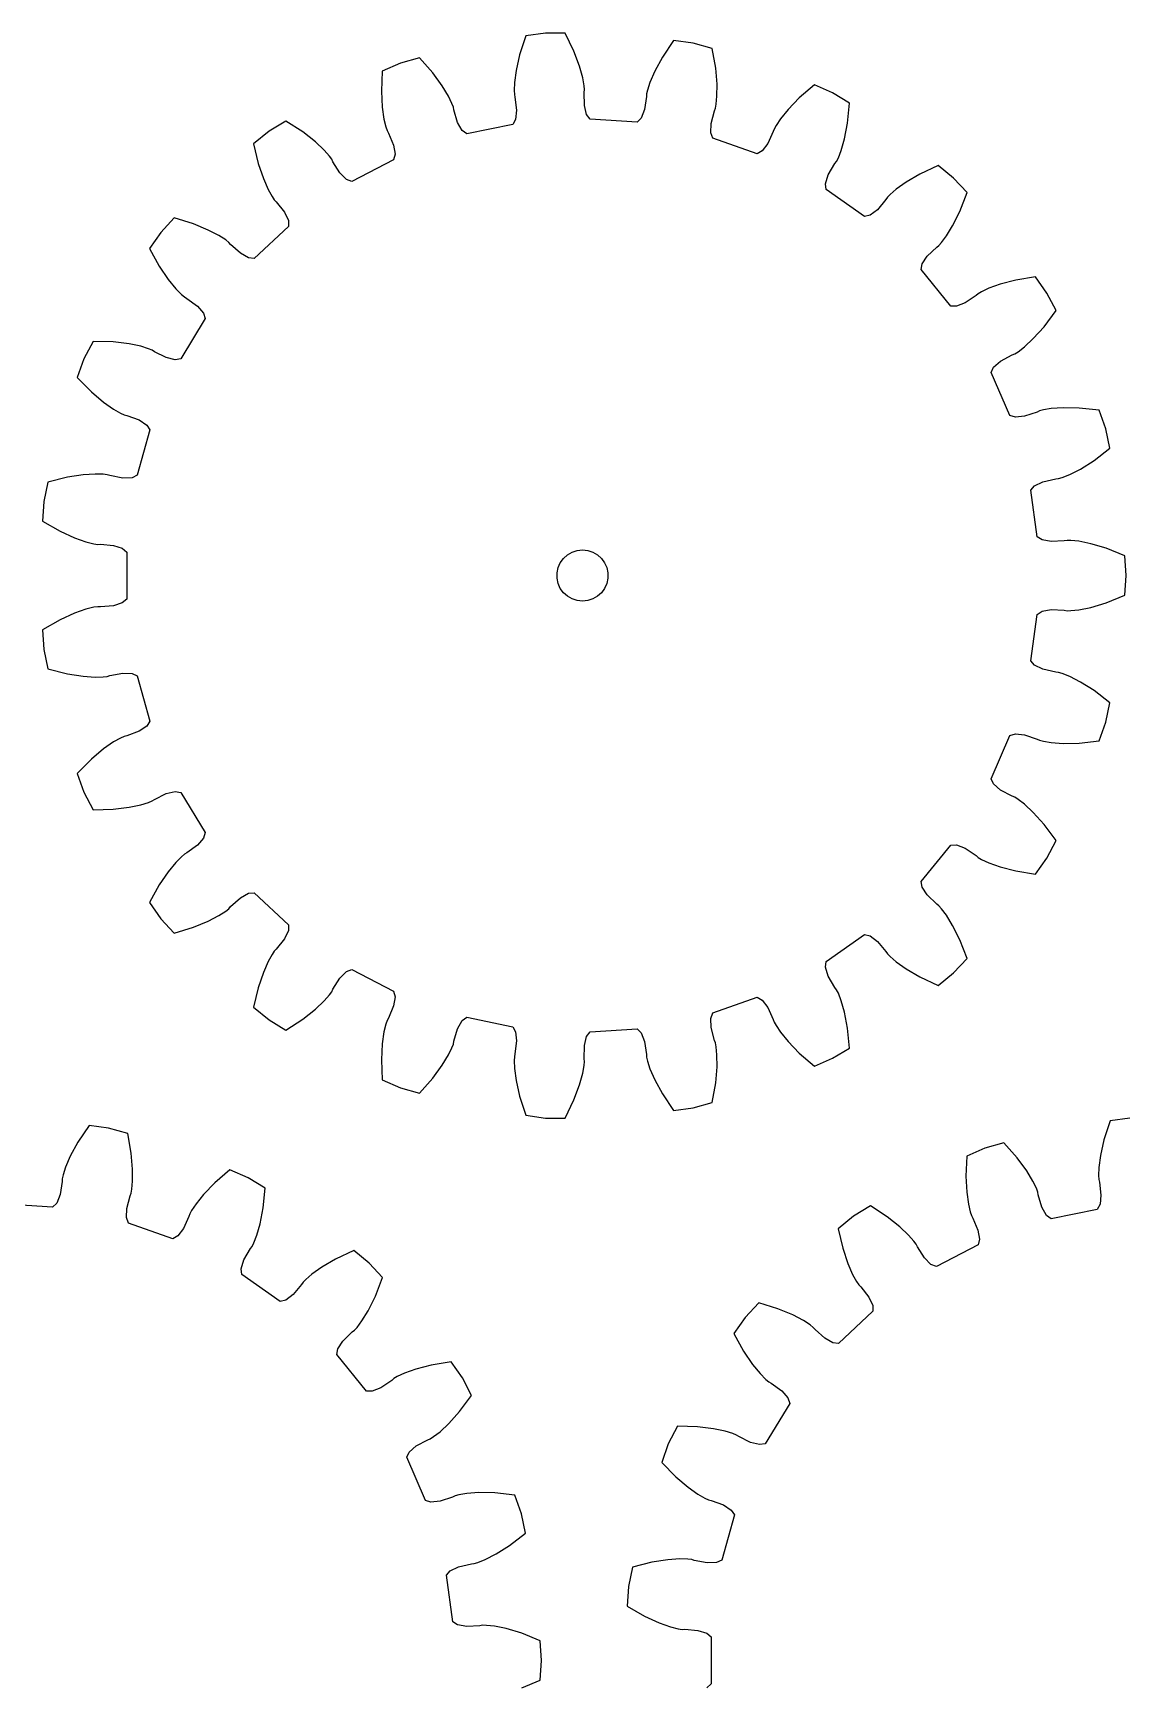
# Model space of a CAD drawing. Extents: x 0 to 200, y 0 to 191.
# Drawn here: x 67.9 to 132, y 93.7 to 190.5 of the extents above; entities that cross this region are included whole.
import ezdxf

# ---------------------------------------------------------------- set-up
doc = ezdxf.new("R2010")
doc.units = 0

msp = doc.modelspace()

# ---------------------------------------------------------------- linework, layer by layer
for p, q in [((96.737, 190.383), (96.375, 189.266)), ((97.886, 190.541), (96.737, 190.383)), ((99.046, 190.541), (97.886, 190.541)), ((99.557, 189.484), (99.046, 190.541)), ((105.385, 190.107), (104.735, 189.129)), ((106.535, 189.949), (105.385, 190.107)), ((107.651, 189.636), (106.535, 189.949)), ((90.516, 189.09), (89.399, 188.777)), ((91.293, 188.21), (90.516, 189.09)), ((96.375, 189.266), (96.167, 188.349)), ((99.887, 188.603), (99.557, 189.484)), ((104.735, 189.129), (104.288, 188.302)), ((107.858, 188.481), (107.651, 189.636)), ((88.335, 188.315), (88.287, 187.142)), ((89.399, 188.777), (88.335, 188.315)), ((91.849, 187.451), (91.293, 188.21)), ((96.167, 188.349), (96.075, 187.65)), ((100.074, 187.924), (99.887, 188.603)), ((100.157, 187.462), (100.074, 187.924)), ((104.288, 188.302), (104.011, 187.654)), ((107.939, 187.544), (107.858, 188.481)), ((88.287, 187.142), (88.335, 186.203)), ((92.212, 186.847), (91.849, 187.451)), ((96.075, 187.65), (96.056, 187.181)), ((96.056, 187.181), (96.068, 186.95)), ((96.068, 186.95), (96.105, 186.793)), ((100.177, 187.231), (100.157, 187.462)), ((100.161, 187.071), (100.177, 187.231)), ((100.172, 186.302), (100.161, 187.071)), ((103.815, 186.982), (103.808, 186.821)), ((103.866, 187.208), (103.815, 186.982)), ((104.011, 187.654), (103.866, 187.208)), ((107.935, 186.839), (107.939, 187.544)), ((113.639, 187.508), (112.749, 186.742)), ((114.703, 187.046), (113.639, 187.508)), ((115.694, 186.444), (114.703, 187.046)), ((88.335, 186.203), (88.435, 185.505)), ((92.416, 186.425), (92.212, 186.847)), ((92.497, 186.208), (92.416, 186.425)), ((92.526, 186.05), (92.497, 186.208)), ((92.744, 185.312), (92.526, 186.05)), ((96.105, 186.793), (96.199, 186.03)), ((96.199, 186.03), (96.142, 185.491)), ((100.302, 185.775), (100.172, 186.302)), ((103.693, 186.061), (103.492, 185.557)), ((103.808, 186.821), (103.693, 186.061)), ((107.592, 185.251), (107.789, 185.994)), ((107.789, 185.994), (107.847, 186.144)), ((107.847, 186.144), (107.89, 186.372)), ((107.89, 186.372), (107.935, 186.839)), ((112.095, 186.066), (111.653, 185.517)), ((112.749, 186.742), (112.095, 186.066)), ((115.581, 185.275), (115.694, 186.444)), ((82.693, 185.392), (81.702, 184.789)), ((83.679, 184.754), (82.693, 185.392)), ((88.435, 185.505), (88.543, 185.048)), ((88.543, 185.048), (88.617, 184.828)), ((93.011, 184.84), (92.744, 185.312)), ((95.975, 185.194), (93.282, 184.634)), ((96.142, 185.491), (95.975, 185.194)), ((100.507, 185.504), (100.302, 185.775)), ((103.252, 185.316), (100.507, 185.504)), ((103.492, 185.557), (103.252, 185.316)), ((107.575, 184.709), (107.592, 185.251)), ((111.283, 184.923), (111.233, 184.77)), ((111.393, 185.127), (111.283, 184.923)), ((111.653, 185.517), (111.393, 185.127)), ((115.406, 184.351), (115.581, 185.275)), ((81.702, 184.789), (80.802, 184.057)), ((80.802, 184.057), (81.073, 182.915)), ((84.419, 184.173), (83.679, 184.754)), ((84.931, 183.69), (84.419, 184.173)), ((88.617, 184.828), (88.694, 184.688)), ((88.694, 184.688), (88.991, 183.979)), ((88.991, 183.979), (89.081, 183.444)), ((93.282, 184.634), (93.011, 184.84)), ((107.699, 184.392), (107.575, 184.709)), ((110.292, 183.47), (107.699, 184.392)), ((110.917, 184.069), (110.588, 183.638)), ((111.233, 184.77), (110.917, 184.069)), ((115.212, 183.673), (115.406, 184.351)), ((85.242, 183.338), (84.931, 183.69)), ((85.379, 183.151), (85.242, 183.338)), ((85.449, 183.006), (85.379, 183.151)), ((85.857, 182.355), (85.449, 183.006)), ((89.002, 183.113), (86.559, 181.847)), ((89.081, 183.444), (89.002, 183.113)), ((110.588, 183.638), (110.292, 183.47)), ((114.844, 182.899), (114.94, 183.028)), ((114.94, 183.028), (115.043, 183.236)), ((115.043, 183.236), (115.212, 183.673)), ((81.073, 182.915), (81.372, 182.023)), ((81.372, 182.023), (81.656, 181.378)), ((86.242, 181.972), (85.857, 182.355)), ((114.291, 181.719), (114.453, 182.237)), ((114.453, 182.237), (114.844, 182.899)), ((119.822, 182.282), (119.009, 181.807)), ((120.885, 182.779), (119.822, 182.282)), ((121.785, 182.047), (120.885, 182.779)), ((122.576, 181.199), (121.785, 182.047)), ((81.656, 181.378), (81.884, 180.968)), ((86.559, 181.847), (86.242, 181.972)), ((114.325, 181.381), (114.291, 181.719)), ((116.573, 179.794), (114.325, 181.381)), ((118.08, 181.092), (117.919, 180.925)), ((118.436, 181.398), (118.08, 181.092)), ((119.009, 181.807), (118.436, 181.398)), ((122.153, 180.105), (122.576, 181.199)), ((81.884, 180.968), (82.014, 180.776)), ((82.014, 180.776), (82.127, 180.661)), ((82.127, 180.661), (82.604, 180.058)), ((117.336, 180.202), (116.903, 179.875)), ((117.83, 180.791), (117.336, 180.202)), ((117.919, 180.925), (117.83, 180.791)), ((121.735, 179.262), (122.153, 180.105)), ((76.158, 179.72), (75.367, 178.872)), ((77.28, 179.372), (76.158, 179.72)), ((78.149, 179.012), (77.28, 179.372)), ((82.848, 179.227), (80.837, 177.349)), ((82.604, 180.058), (82.835, 179.568)), ((82.835, 179.568), (82.848, 179.227)), ((116.903, 179.875), (116.573, 179.794)), ((121.365, 178.662), (121.735, 179.262)), ((75.367, 178.872), (74.698, 177.925)), ((78.773, 178.685), (78.149, 179.012)), ((79.167, 178.43), (78.773, 178.685)), ((79.349, 178.287), (79.167, 178.43)), ((79.456, 178.166), (79.349, 178.287)), ((80.025, 177.65), (79.456, 178.166)), ((120.929, 178.114), (121.084, 178.286)), ((121.084, 178.286), (121.365, 178.662)), ((74.698, 177.925), (75.267, 176.898)), ((80.498, 177.385), (80.025, 177.65)), ((80.837, 177.349), (80.498, 177.385)), ((119.951, 177.029), (120.247, 177.483)), ((120.247, 177.483), (120.802, 178.016)), ((120.802, 178.016), (120.929, 178.114)), ((75.267, 176.898), (75.795, 176.12)), ((119.892, 176.694), (119.951, 177.029)), ((121.629, 174.559), (119.892, 176.694)), ((126.586, 176.27), (125.428, 176.078)), ((127.255, 175.323), (126.586, 176.27)), ((75.795, 176.12), (76.243, 175.575)), ((76.243, 175.575), (76.573, 175.242)), ((76.573, 175.242), (76.75, 175.092)), ((123.23, 175.285), (123.108, 175.18)), ((123.431, 175.402), (123.23, 175.285)), ((123.855, 175.601), (123.431, 175.402)), ((124.518, 175.84), (123.855, 175.601)), ((125.428, 176.078), (124.518, 175.84)), ((127.789, 174.293), (127.255, 175.323)), ((76.75, 175.092), (76.889, 175.012)), ((76.889, 175.012), (77.511, 174.56)), ((77.511, 174.56), (77.867, 174.15)), ((121.969, 174.548), (121.629, 174.559)), ((122.474, 174.746), (121.969, 174.548)), ((123.108, 175.18), (122.474, 174.746)), ((127.085, 173.353), (127.789, 174.293)), ((77.97, 173.826), (76.541, 171.475)), ((77.867, 174.15), (77.97, 173.826)), ((126.456, 172.654), (127.085, 173.353)), ((71.396, 172.495), (70.863, 171.465)), ((72.57, 172.463), (71.396, 172.495)), ((73.504, 172.351), (72.57, 172.463)), ((74.193, 172.204), (73.504, 172.351)), ((125.938, 172.176), (126.456, 172.654)), ((70.863, 171.465), (70.474, 170.373)), ((74.641, 172.065), (74.193, 172.204)), ((74.855, 171.976), (74.641, 172.065)), ((74.99, 171.889), (74.855, 171.976)), ((75.678, 171.545), (74.99, 171.889)), ((76.205, 171.418), (75.678, 171.545)), ((76.541, 171.475), (76.205, 171.418)), ((124.544, 171.343), (125.221, 171.706)), ((125.221, 171.706), (125.37, 171.766)), ((125.37, 171.766), (125.566, 171.89)), ((125.566, 171.89), (125.938, 172.176)), ((123.989, 170.678), (124.136, 170.985)), ((125.085, 168.155), (123.989, 170.678)), ((124.136, 170.985), (124.544, 171.343)), ((70.474, 170.373), (71.299, 169.537)), ((71.299, 169.537), (72.018, 168.931)), ((72.018, 168.931), (72.596, 168.527)), ((72.596, 168.527), (73.003, 168.295)), ((127.047, 168.48), (126.823, 168.422)), ((127.51, 168.557), (127.047, 168.48)), ((128.213, 168.609), (127.51, 168.557)), ((129.153, 168.592), (128.213, 168.609)), ((130.321, 168.465), (129.153, 168.592)), ((130.709, 167.372), (130.321, 168.465)), ((73.003, 168.295), (73.215, 168.199)), ((73.215, 168.199), (73.37, 168.16)), ((73.37, 168.16), (74.091, 167.892)), ((74.091, 167.892), (74.544, 167.593)), ((74.544, 167.593), (74.731, 167.309)), ((125.41, 168.052), (125.085, 168.155)), ((125.95, 168.106), (125.41, 168.052)), ((126.677, 168.354), (125.95, 168.106)), ((126.823, 168.422), (126.677, 168.354)), ((74.731, 167.309), (73.989, 164.66)), ((130.945, 166.236), (130.709, 167.372)), ((130.014, 165.521), (130.945, 166.236)), ((70.828, 164.683), (69.899, 164.539)), ((71.531, 164.728), (70.828, 164.683)), ((72, 164.715), (71.531, 164.728)), ((72.231, 164.687), (72, 164.715)), ((72.384, 164.64), (72.231, 164.687)), ((73.139, 164.494), (72.384, 164.64)), ((73.989, 164.66), (73.681, 164.514)), ((128.156, 164.522), (128.592, 164.697)), ((128.592, 164.697), (129.219, 165.018)), ((129.219, 165.018), (130.014, 165.521)), ((68.76, 164.254), (68.524, 163.118)), ((69.899, 164.539), (68.76, 164.254)), ((73.681, 164.514), (73.139, 164.494)), ((126.31, 163.781), (126.535, 164.037)), ((126.685, 161.055), (126.31, 163.781)), ((126.535, 164.037), (127.024, 164.271)), ((127.024, 164.271), (127.774, 164.438)), ((127.774, 164.438), (127.934, 164.456)), ((127.934, 164.456), (128.156, 164.522)), ((68.524, 163.118), (68.445, 161.961)), ((68.445, 161.961), (69.464, 161.379)), ((69.464, 161.379), (70.32, 160.989)), ((70.32, 160.989), (70.985, 160.757)), ((70.985, 160.757), (71.44, 160.643)), ((126.97, 160.869), (126.685, 161.055)), ((127.505, 160.775), (126.97, 160.869)), ((128.272, 160.817), (127.505, 160.775)), ((128.431, 160.843), (128.272, 160.817)), ((128.663, 160.839), (128.431, 160.843)), ((129.129, 160.788), (128.663, 160.839)), ((129.82, 160.648), (129.129, 160.788)), ((71.44, 160.643), (71.67, 160.607)), ((71.67, 160.607), (71.83, 160.612)), ((71.83, 160.612), (72.597, 160.548)), ((72.597, 160.548), (73.113, 160.383)), ((73.113, 160.383), (73.37, 160.16)), ((73.37, 160.16), (73.37, 157.408)), ((98.759, 159.534), (98.944, 159.788)), ((98.944, 159.788), (99.177, 159.997)), ((99.177, 159.997), (99.448, 160.154)), ((99.448, 160.154), (99.746, 160.251)), ((99.746, 160.251), (100.058, 160.284)), ((100.058, 160.284), (100.37, 160.251)), ((100.37, 160.251), (100.668, 160.154)), ((100.668, 160.154), (100.94, 159.997)), ((100.94, 159.997), (101.173, 159.788)), ((101.173, 159.788), (101.357, 159.534)), ((130.721, 160.379), (129.82, 160.648)), ((131.81, 159.941), (130.721, 160.379)), ((131.889, 158.784), (131.81, 159.941)), ((98.567, 158.941), (98.632, 159.247)), ((98.567, 158.627), (98.567, 158.941)), ((98.632, 159.247), (98.759, 159.534)), ((101.357, 159.534), (101.485, 159.247)), ((101.485, 159.247), (101.55, 158.941)), ((101.55, 158.941), (101.55, 158.627)), ((131.81, 157.627), (131.889, 158.784)), ((98.632, 158.32), (98.567, 158.627)), ((98.759, 158.034), (98.632, 158.32)), ((98.944, 157.78), (98.759, 158.034)), ((101.357, 158.034), (101.173, 157.78)), ((101.485, 158.32), (101.357, 158.034)), ((101.55, 158.627), (101.485, 158.32)), ((71.44, 156.925), (70.985, 156.811)), ((71.67, 156.961), (71.44, 156.925)), ((71.83, 156.956), (71.67, 156.961)), ((72.597, 157.019), (71.83, 156.956)), ((73.113, 157.185), (72.597, 157.019)), ((73.37, 157.408), (73.113, 157.185)), ((99.177, 157.57), (98.944, 157.78)), ((99.448, 157.414), (99.177, 157.57)), ((99.746, 157.317), (99.448, 157.414)), ((100.058, 157.284), (99.746, 157.317)), ((100.37, 157.317), (100.058, 157.284)), ((100.668, 157.414), (100.37, 157.317)), ((100.94, 157.57), (100.668, 157.414)), ((101.173, 157.78), (100.94, 157.57)), ((129.129, 156.78), (129.82, 156.919)), ((129.82, 156.919), (130.721, 157.189)), ((130.721, 157.189), (131.81, 157.627)), ((69.464, 156.189), (68.445, 155.607)), ((70.32, 156.578), (69.464, 156.189)), ((70.985, 156.811), (70.32, 156.578)), ((126.31, 153.787), (126.685, 156.513)), ((126.685, 156.513), (126.97, 156.699)), ((126.97, 156.699), (127.505, 156.793)), ((127.505, 156.793), (128.272, 156.751)), ((128.272, 156.751), (128.431, 156.725)), ((128.431, 156.725), (128.663, 156.729)), ((128.663, 156.729), (129.129, 156.78)), ((68.445, 155.607), (68.524, 154.45)), ((68.524, 154.45), (68.76, 153.314)), ((68.76, 153.314), (69.899, 153.029)), ((69.899, 153.029), (70.828, 152.884)), ((72.384, 152.928), (73.139, 153.074)), ((73.139, 153.074), (73.681, 153.054)), ((73.681, 153.054), (73.989, 152.908)), ((126.535, 153.531), (126.31, 153.787)), ((127.024, 153.297), (126.535, 153.531)), ((127.774, 153.13), (127.024, 153.297)), ((127.934, 153.112), (127.774, 153.13)), ((128.156, 153.046), (127.934, 153.112)), ((128.592, 152.871), (128.156, 153.046)), ((70.828, 152.884), (71.531, 152.84)), ((71.531, 152.84), (72, 152.853)), ((72, 152.853), (72.231, 152.88)), ((72.231, 152.88), (72.384, 152.928)), ((73.989, 152.908), (74.731, 150.259)), ((129.219, 152.55), (128.592, 152.871)), ((130.014, 152.047), (129.219, 152.55)), ((130.945, 151.332), (130.014, 152.047)), ((130.709, 150.196), (130.945, 151.332)), ((74.731, 150.259), (74.544, 149.975)), ((130.321, 149.103), (130.709, 150.196)), ((73.003, 149.273), (72.596, 149.04)), ((73.215, 149.369), (73.003, 149.273)), ((73.37, 149.408), (73.215, 149.369)), ((74.091, 149.676), (73.37, 149.408)), ((74.544, 149.975), (74.091, 149.676)), ((123.989, 146.89), (125.085, 149.413)), ((125.085, 149.413), (125.41, 149.515)), ((125.41, 149.515), (125.95, 149.461)), ((125.95, 149.461), (126.677, 149.214)), ((126.677, 149.214), (126.823, 149.146)), ((126.823, 149.146), (127.047, 149.088)), ((129.153, 148.976), (130.321, 149.103)), ((72.018, 148.637), (71.299, 148.031)), ((72.596, 149.04), (72.018, 148.637)), ((127.047, 149.088), (127.51, 149.011)), ((127.51, 149.011), (128.213, 148.959)), ((128.213, 148.959), (129.153, 148.976)), ((71.299, 148.031), (70.474, 147.195)), ((70.474, 147.195), (70.863, 146.102)), ((124.136, 146.583), (123.989, 146.89)), ((124.544, 146.225), (124.136, 146.583)), ((125.221, 145.862), (124.544, 146.225)), ((70.863, 146.102), (71.396, 145.073)), ((73.504, 145.217), (74.193, 145.364)), ((74.193, 145.364), (74.641, 145.503)), ((74.641, 145.503), (74.855, 145.592)), ((74.855, 145.592), (74.99, 145.679)), ((74.99, 145.679), (75.678, 146.023)), ((75.678, 146.023), (76.205, 146.15)), ((76.205, 146.15), (76.541, 146.093)), ((76.541, 146.093), (77.97, 143.742)), ((125.37, 145.802), (125.221, 145.862)), ((125.566, 145.678), (125.37, 145.802)), ((125.938, 145.392), (125.566, 145.678)), ((126.456, 144.913), (125.938, 145.392)), ((71.396, 145.073), (72.57, 145.105)), ((72.57, 145.105), (73.504, 145.217)), ((127.085, 144.215), (126.456, 144.913)), ((77.867, 143.418), (77.511, 143.008)), ((77.97, 143.742), (77.867, 143.418)), ((127.789, 143.275), (127.085, 144.215)), ((76.573, 142.326), (76.243, 141.993)), ((76.75, 142.476), (76.573, 142.326)), ((76.889, 142.556), (76.75, 142.476)), ((77.511, 143.008), (76.889, 142.556)), ((119.892, 140.874), (121.629, 143.009)), ((121.629, 143.009), (121.969, 143.019)), ((121.969, 143.019), (122.474, 142.822)), ((122.474, 142.822), (123.108, 142.387)), ((123.108, 142.387), (123.23, 142.283)), ((127.255, 142.245), (127.789, 143.275)), ((75.795, 141.448), (75.267, 140.67)), ((76.243, 141.993), (75.795, 141.448)), ((123.23, 142.283), (123.431, 142.166)), ((123.431, 142.166), (123.855, 141.967)), ((123.855, 141.967), (124.518, 141.727)), ((124.518, 141.727), (125.428, 141.49)), ((125.428, 141.49), (126.586, 141.297)), ((126.586, 141.297), (127.255, 142.245)), ((75.267, 140.67), (74.698, 139.643)), ((119.951, 140.539), (119.892, 140.874)), ((120.247, 140.084), (119.951, 140.539)), ((74.698, 139.643), (75.367, 138.696)), ((79.456, 139.401), (80.025, 139.918)), ((80.025, 139.918), (80.498, 140.183)), ((80.498, 140.183), (80.837, 140.218)), ((80.837, 140.218), (82.848, 138.34)), ((120.802, 139.552), (120.247, 140.084)), ((120.929, 139.454), (120.802, 139.552)), ((121.084, 139.282), (120.929, 139.454)), ((75.367, 138.696), (76.158, 137.848)), ((77.28, 138.196), (78.149, 138.556)), ((78.149, 138.556), (78.773, 138.883)), ((78.773, 138.883), (79.167, 139.138)), ((79.167, 139.138), (79.349, 139.281)), ((79.349, 139.281), (79.456, 139.401)), ((121.365, 138.906), (121.084, 139.282)), ((121.735, 138.306), (121.365, 138.906)), ((76.158, 137.848), (77.28, 138.196)), ((82.604, 137.51), (82.127, 136.906)), ((82.835, 138), (82.604, 137.51)), ((82.848, 138.34), (82.835, 138)), ((114.325, 136.187), (116.573, 137.774)), ((116.573, 137.774), (116.903, 137.693)), ((116.903, 137.693), (117.336, 137.366)), ((122.153, 137.463), (121.735, 138.306)), ((81.884, 136.6), (81.656, 136.19)), ((82.014, 136.792), (81.884, 136.6)), ((82.127, 136.906), (82.014, 136.792)), ((117.336, 137.366), (117.83, 136.777)), ((117.83, 136.777), (117.919, 136.643)), ((117.919, 136.643), (118.08, 136.476)), ((122.576, 136.368), (122.153, 137.463)), ((81.372, 135.545), (81.073, 134.653)), ((81.656, 136.19), (81.372, 135.545)), ((85.857, 135.213), (86.242, 135.595)), ((86.242, 135.595), (86.559, 135.721)), ((86.559, 135.721), (89.002, 134.455)), ((114.291, 135.849), (114.325, 136.187)), ((114.453, 135.331), (114.291, 135.849)), ((118.08, 136.476), (118.436, 136.17)), ((118.436, 136.17), (119.009, 135.761)), ((119.009, 135.761), (119.822, 135.286)), ((121.785, 135.521), (122.576, 136.368)), ((81.073, 134.653), (80.802, 133.511)), ((85.449, 134.562), (85.857, 135.213)), ((114.844, 134.669), (114.453, 135.331)), ((114.94, 134.54), (114.844, 134.669)), ((119.822, 135.286), (120.885, 134.789)), ((120.885, 134.789), (121.785, 135.521)), ((84.419, 133.395), (84.931, 133.878)), ((84.931, 133.878), (85.242, 134.23)), ((85.242, 134.23), (85.379, 134.417)), ((85.379, 134.417), (85.449, 134.562)), ((89.081, 134.124), (88.991, 133.589)), ((89.002, 134.455), (89.081, 134.124)), ((107.699, 133.176), (110.292, 134.098)), ((110.292, 134.098), (110.588, 133.93)), ((110.588, 133.93), (110.917, 133.499)), ((115.043, 134.332), (114.94, 134.54)), ((115.212, 133.895), (115.043, 134.332)), ((115.406, 133.217), (115.212, 133.895)), ((80.802, 133.511), (81.702, 132.779)), ((81.702, 132.779), (82.693, 132.176)), ((82.693, 132.176), (83.679, 132.814)), ((83.679, 132.814), (84.419, 133.395)), ((88.617, 132.739), (88.543, 132.519)), ((88.694, 132.88), (88.617, 132.739)), ((88.991, 133.589), (88.694, 132.88)), ((92.744, 132.256), (93.011, 132.728)), ((93.011, 132.728), (93.282, 132.934)), ((93.282, 132.934), (95.975, 132.374)), ((107.575, 132.859), (107.699, 133.176)), ((107.592, 132.317), (107.575, 132.859)), ((110.917, 133.499), (111.233, 132.798)), ((111.233, 132.798), (111.283, 132.645)), ((111.283, 132.645), (111.393, 132.441)), ((115.581, 132.293), (115.406, 133.217)), ((88.435, 132.063), (88.335, 131.365)), ((88.543, 132.519), (88.435, 132.063)), ((92.526, 131.518), (92.744, 132.256)), ((95.975, 132.374), (96.142, 132.077)), ((96.142, 132.077), (96.199, 131.538)), ((100.172, 131.266), (100.302, 131.793)), ((100.302, 131.793), (100.507, 132.064)), ((100.507, 132.064), (103.252, 132.252)), ((103.252, 132.252), (103.492, 132.011)), ((103.492, 132.011), (103.693, 131.507)), ((107.789, 131.574), (107.592, 132.317)), ((111.393, 132.441), (111.653, 132.05)), ((111.653, 132.05), (112.095, 131.501)), ((115.694, 131.124), (115.581, 132.293)), ((88.335, 131.365), (88.287, 130.426)), ((91.849, 130.117), (92.212, 130.721)), ((92.212, 130.721), (92.416, 131.143)), ((92.416, 131.143), (92.497, 131.36)), ((92.497, 131.36), (92.526, 131.518)), ((96.105, 130.775), (96.068, 130.618)), ((96.199, 131.538), (96.105, 130.775)), ((100.161, 130.497), (100.172, 131.266)), ((103.693, 131.507), (103.808, 130.747)), ((103.808, 130.747), (103.815, 130.586)), ((107.847, 131.424), (107.789, 131.574)), ((107.89, 131.196), (107.847, 131.424)), ((107.935, 130.729), (107.89, 131.196)), ((107.939, 130.024), (107.935, 130.729)), ((112.095, 131.501), (112.749, 130.826)), ((112.749, 130.826), (113.639, 130.06)), ((114.703, 130.522), (115.694, 131.124)), ((88.287, 130.426), (88.335, 129.253)), ((91.293, 129.358), (91.849, 130.117)), ((96.068, 130.618), (96.056, 130.386)), ((96.056, 130.386), (96.075, 129.918)), ((96.075, 129.918), (96.167, 129.219)), ((100.074, 129.644), (100.157, 130.106)), ((100.157, 130.106), (100.177, 130.337)), ((100.177, 130.337), (100.161, 130.497)), ((103.815, 130.586), (103.866, 130.36)), ((103.866, 130.36), (104.011, 129.913)), ((104.011, 129.913), (104.288, 129.266)), ((107.858, 129.087), (107.939, 130.024)), ((113.639, 130.06), (114.703, 130.522)), ((88.335, 129.253), (89.399, 128.791)), ((89.399, 128.791), (90.516, 128.478)), ((90.516, 128.478), (91.293, 129.358)), ((96.167, 129.219), (96.375, 128.302)), ((99.557, 128.084), (99.887, 128.965)), ((99.887, 128.965), (100.074, 129.644)), ((104.288, 129.266), (104.735, 128.438)), ((107.651, 127.932), (107.858, 129.087)), ((96.375, 128.302), (96.737, 127.185)), ((99.046, 127.027), (99.557, 128.084)), ((104.735, 128.438), (105.385, 127.461)), ((106.535, 127.619), (107.651, 127.932)), ((96.737, 127.185), (97.886, 127.027)), ((97.886, 127.027), (99.046, 127.027)), ((105.385, 127.461), (106.535, 127.619)), ((130.959, 126.869), (130.597, 125.752)), ((132.108, 127.027), (130.959, 126.869)), ((71.163, 126.593), (70.513, 125.616)), ((72.312, 126.436), (71.163, 126.593)), ((73.429, 126.123), (72.312, 126.436)), ((73.636, 124.967), (73.429, 126.123)), ((70.513, 125.616), (70.066, 124.789)), ((73.717, 124.03), (73.636, 124.967)), ((123.621, 125.263), (122.557, 124.801)), ((124.738, 125.576), (123.621, 125.263)), ((125.515, 124.696), (124.738, 125.576)), ((130.597, 125.752), (130.39, 124.835)), ((69.788, 124.141), (69.644, 123.695)), ((70.066, 124.789), (69.788, 124.141)), ((73.713, 123.325), (73.717, 124.03)), ((79.416, 123.995), (78.527, 123.229)), ((80.48, 123.533), (79.416, 123.995)), ((122.557, 124.801), (122.51, 123.628)), ((126.071, 123.938), (125.515, 124.696)), ((126.434, 123.334), (126.071, 123.938)), ((130.297, 124.136), (130.278, 123.668)), ((130.39, 124.835), (130.297, 124.136)), ((69.586, 123.308), (69.47, 122.548)), ((69.592, 123.468), (69.586, 123.308)), ((69.644, 123.695), (69.592, 123.468)), ((73.668, 122.858), (73.713, 123.325)), ((78.527, 123.229), (77.873, 122.553)), ((81.471, 122.93), (80.48, 123.533)), ((122.51, 123.628), (122.557, 122.689)), ((126.638, 122.911), (126.434, 123.334)), ((130.278, 123.668), (130.29, 123.436)), ((130.29, 123.436), (130.327, 123.28)), ((130.327, 123.28), (130.421, 122.517)), ((69.27, 122.043), (69.03, 121.802)), ((69.47, 122.548), (69.27, 122.043)), ((73.37, 121.737), (73.567, 122.48)), ((73.567, 122.48), (73.625, 122.63)), ((73.625, 122.63), (73.668, 122.858)), ((77.431, 122.004), (77.171, 121.613)), ((77.873, 122.553), (77.431, 122.004)), ((81.359, 121.761), (81.471, 122.93)), ((122.557, 122.689), (122.657, 121.991)), ((122.657, 121.991), (122.765, 121.535)), ((126.72, 122.694), (126.638, 122.911)), ((126.748, 122.536), (126.72, 122.694)), ((126.966, 121.799), (126.748, 122.536)), ((130.421, 122.517), (130.364, 121.977)), ((69.03, 121.802), (66.285, 121.99)), ((73.353, 121.195), (73.37, 121.737)), ((73.477, 120.878), (73.353, 121.195)), ((77.011, 121.256), (76.695, 120.556)), ((77.061, 121.409), (77.011, 121.256)), ((77.171, 121.613), (77.061, 121.409)), ((81.184, 120.837), (81.359, 121.761)), ((115.924, 121.275), (115.025, 120.543)), ((116.915, 121.878), (115.924, 121.275)), ((117.901, 121.24), (116.915, 121.878)), ((118.641, 120.66), (117.901, 121.24)), ((122.765, 121.535), (122.839, 121.315)), ((122.839, 121.315), (122.917, 121.174)), ((122.917, 121.174), (123.213, 120.465)), ((127.233, 121.327), (126.966, 121.799)), ((127.504, 121.12), (127.233, 121.327)), ((130.198, 121.68), (127.504, 121.12)), ((130.364, 121.977), (130.198, 121.68)), ((76.07, 119.957), (73.477, 120.878)), ((76.366, 120.124), (76.07, 119.957)), ((76.695, 120.556), (76.366, 120.124)), ((80.821, 119.722), (80.99, 120.16)), ((80.99, 120.16), (81.184, 120.837)), ((115.025, 120.543), (115.295, 119.401)), ((119.154, 120.176), (118.641, 120.66)), ((119.464, 119.824), (119.154, 120.176)), ((123.213, 120.465), (123.304, 119.93)), ((80.231, 118.723), (80.621, 119.386)), ((80.621, 119.386), (80.718, 119.514)), ((80.718, 119.514), (80.821, 119.722)), ((86.663, 119.266), (85.599, 118.768)), ((87.562, 118.534), (86.663, 119.266)), ((115.295, 119.401), (115.595, 118.509)), ((119.601, 119.637), (119.464, 119.824)), ((119.671, 119.493), (119.601, 119.637)), ((120.08, 118.841), (119.671, 119.493)), ((123.224, 119.599), (120.781, 118.333)), ((123.304, 119.93), (123.224, 119.599)), ((80.069, 118.206), (80.231, 118.723)), ((80.103, 117.867), (80.069, 118.206)), ((84.787, 118.294), (84.213, 117.884)), ((85.599, 118.768), (84.787, 118.294)), ((88.354, 117.686), (87.562, 118.534)), ((115.595, 118.509), (115.879, 117.864)), ((120.465, 118.459), (120.08, 118.841)), ((120.781, 118.333), (120.465, 118.459)), ((82.35, 116.28), (80.103, 117.867)), ((83.608, 117.278), (83.114, 116.688)), ((83.697, 117.411), (83.608, 117.278)), ((83.858, 117.578), (83.697, 117.411)), ((84.213, 117.884), (83.858, 117.578)), ((87.93, 116.591), (88.354, 117.686)), ((115.879, 117.864), (116.106, 117.454)), ((116.106, 117.454), (116.237, 117.262)), ((116.237, 117.262), (116.349, 117.148)), ((82.681, 116.362), (82.35, 116.28)), ((83.114, 116.688), (82.681, 116.362)), ((87.512, 115.749), (87.93, 116.591)), ((110.381, 116.206), (109.589, 115.359)), ((111.502, 115.858), (110.381, 116.206)), ((116.349, 117.148), (116.826, 116.545)), ((116.826, 116.545), (117.058, 116.054)), ((87.143, 115.148), (87.512, 115.749)), ((109.589, 115.359), (108.92, 114.411)), ((112.371, 115.499), (111.502, 115.858)), ((112.995, 115.171), (112.371, 115.499)), ((117.07, 115.714), (115.059, 113.836)), ((117.058, 116.054), (117.07, 115.714)), ((86.025, 113.97), (86.579, 114.502)), ((86.579, 114.502), (86.707, 114.6)), ((86.707, 114.6), (86.862, 114.773)), ((86.862, 114.773), (87.143, 115.148)), ((108.92, 114.411), (109.489, 113.384)), ((113.389, 114.916), (112.995, 115.171)), ((113.572, 114.773), (113.389, 114.916)), ((113.678, 114.653), (113.572, 114.773)), ((114.247, 114.136), (113.678, 114.653)), ((85.67, 113.18), (85.729, 113.515)), ((85.729, 113.515), (86.025, 113.97)), ((109.489, 113.384), (110.018, 112.606)), ((114.721, 113.872), (114.247, 114.136)), ((115.059, 113.836), (114.721, 113.872)), ((87.406, 111.046), (85.67, 113.18)), ((90.296, 112.327), (89.633, 112.088)), ((91.206, 112.565), (90.296, 112.327)), ((92.364, 112.757), (91.206, 112.565)), ((93.033, 111.809), (92.364, 112.757)), ((110.018, 112.606), (110.465, 112.062)), ((88.886, 111.667), (88.252, 111.232)), ((89.008, 111.772), (88.886, 111.667)), ((89.208, 111.889), (89.008, 111.772)), ((89.633, 112.088), (89.208, 111.889)), ((93.567, 110.779), (93.033, 111.809)), ((110.465, 112.062), (110.795, 111.728)), ((110.795, 111.728), (110.972, 111.578)), ((110.972, 111.578), (111.112, 111.499)), ((111.112, 111.499), (111.734, 111.047)), ((87.747, 111.035), (87.406, 111.046)), ((88.252, 111.232), (87.747, 111.035)), ((92.863, 109.84), (93.567, 110.779)), ((111.734, 111.047), (112.089, 110.637)), ((112.089, 110.637), (112.193, 110.312)), ((92.233, 109.141), (92.863, 109.84)), ((112.193, 110.312), (110.763, 107.962)), ((91.344, 108.377), (91.716, 108.662)), ((91.716, 108.662), (92.233, 109.141)), ((105.619, 108.982), (105.085, 107.952)), ((106.792, 108.949), (105.619, 108.982)), ((107.726, 108.837), (106.792, 108.949)), ((108.415, 108.691), (107.726, 108.837)), ((108.863, 108.551), (108.415, 108.691)), ((109.078, 108.463), (108.863, 108.551)), ((109.213, 108.375), (109.078, 108.463)), ((89.766, 107.165), (89.913, 107.472)), ((89.913, 107.472), (90.321, 107.83)), ((90.321, 107.83), (90.999, 108.193)), ((90.999, 108.193), (91.148, 108.253)), ((91.148, 108.253), (91.344, 108.377)), ((105.085, 107.952), (104.696, 106.859)), ((109.9, 108.031), (109.213, 108.375)), ((110.428, 107.905), (109.9, 108.031)), ((110.763, 107.962), (110.428, 107.905)), ((90.863, 104.641), (89.766, 107.165)), ((104.696, 106.859), (105.521, 106.024)), ((105.521, 106.024), (106.24, 105.417)), ((91.187, 104.539), (90.863, 104.641)), ((91.727, 104.593), (91.187, 104.539)), ((92.455, 104.84), (91.727, 104.593)), ((92.601, 104.908), (92.455, 104.84)), ((92.825, 104.967), (92.601, 104.908)), ((93.288, 105.044), (92.825, 104.967)), ((93.991, 105.095), (93.288, 105.044)), ((94.931, 105.079), (93.991, 105.095)), ((96.098, 104.951), (94.931, 105.079)), ((96.487, 103.858), (96.098, 104.951)), ((106.24, 105.417), (106.818, 105.014)), ((106.818, 105.014), (107.226, 104.781)), ((107.226, 104.781), (107.437, 104.685)), ((107.437, 104.685), (107.593, 104.646)), ((107.593, 104.646), (108.313, 104.378)), ((96.723, 102.723), (96.487, 103.858)), ((108.953, 103.795), (108.211, 101.146)), ((108.313, 104.378), (108.766, 104.08)), ((108.766, 104.08), (108.953, 103.795)), ((95.792, 102.007), (96.723, 102.723)), ((94.997, 101.505), (95.792, 102.007)), ((92.312, 100.523), (92.802, 100.758)), ((92.802, 100.758), (93.552, 100.925)), ((93.552, 100.925), (93.712, 100.942)), ((93.712, 100.942), (93.934, 101.009)), ((93.934, 101.009), (94.369, 101.184)), ((94.369, 101.184), (94.997, 101.505)), ((102.982, 100.74), (102.746, 99.605)), ((104.121, 101.025), (102.982, 100.74)), ((105.05, 101.17), (104.121, 101.025)), ((105.754, 101.214), (105.05, 101.17)), ((106.223, 101.201), (105.754, 101.214)), ((106.453, 101.174), (106.223, 101.201)), ((106.606, 101.126), (106.453, 101.174)), ((107.361, 100.98), (106.606, 101.126)), ((107.903, 101.001), (107.361, 100.98)), ((108.211, 101.146), (107.903, 101.001)), ((92.088, 100.267), (92.312, 100.523)), ((92.463, 97.541), (92.088, 100.267)), ((102.746, 99.605), (102.667, 98.448)), ((102.667, 98.448), (103.687, 97.866)), ((103.687, 97.866), (104.543, 97.476)), ((92.748, 97.355), (92.463, 97.541)), ((93.282, 97.262), (92.748, 97.355)), ((94.05, 97.303), (93.282, 97.262)), ((94.208, 97.33), (94.05, 97.303)), ((94.44, 97.326), (94.208, 97.33)), ((94.907, 97.275), (94.44, 97.326)), ((95.597, 97.135), (94.907, 97.275)), ((96.498, 96.865), (95.597, 97.135)), ((97.588, 96.427), (96.498, 96.865)), ((104.543, 97.476), (105.208, 97.243)), ((105.208, 97.243), (105.663, 97.129)), ((105.663, 97.129), (105.892, 97.094)), ((105.892, 97.094), (106.053, 97.098)), ((106.053, 97.098), (106.819, 97.035)), ((106.819, 97.035), (107.336, 96.869)), ((107.336, 96.869), (107.593, 96.646)), ((97.667, 95.27), (97.588, 96.427)), ((107.593, 96.646), (107.593, 93.895)), ((97.588, 94.113), (97.667, 95.27)), ((96.498, 93.676), (97.588, 94.113)), ((107.593, 93.895), (107.336, 93.672))]:
    msp.add_line(p, q)

doc.saveas('drawing.dxf')
